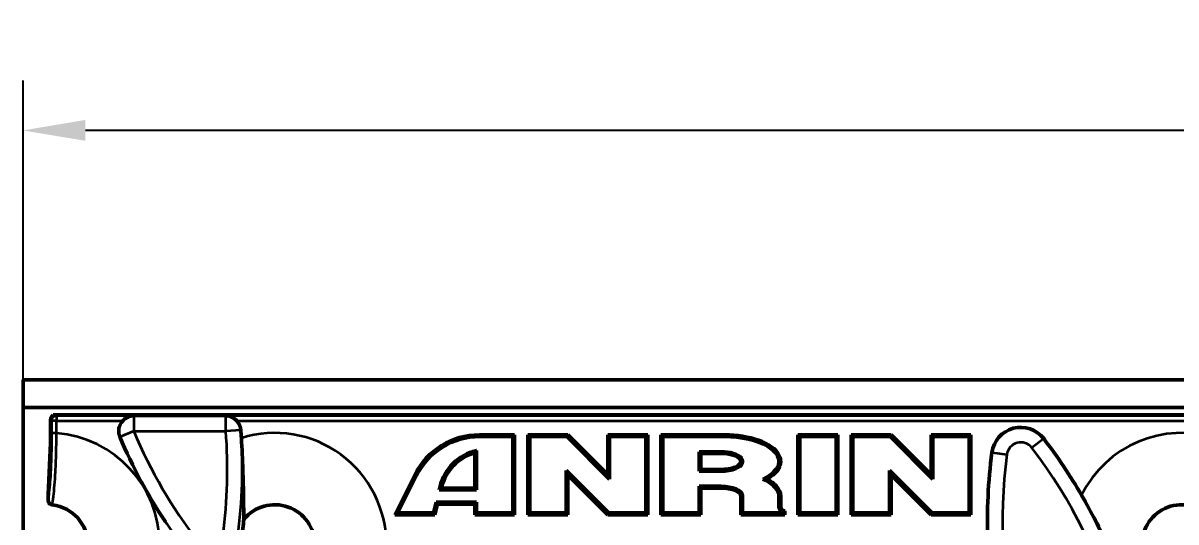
# Model space of a CAD drawing. Header units: millimetres. Extents: x 0 to 1485, y 0 to 1050.
# Drawn here: x 389.9 to 505.5, y 558.7 to 608.7 of the extents above; entities that cross this region are included whole.
import ezdxf

# ---------------------------------------------------------------- set-up
doc = ezdxf.new("R2010")
doc.units = ezdxf.units.MM
doc.header["$LTSCALE"] = 2.5
for name, color, linetype, lineweight in [('Bemaßung (ISO)', 7, 'Continuous', 25), ('Sichtbar (ISO)', 7, 'Continuous', 50), ('Sichtbar schmal (ISO)', 7, 'Continuous', 35)]:
    doc.layers.add(name, color=color, linetype=linetype, lineweight=lineweight)
doc.styles.add('TXT 3_5', font='isocpeur.ttf')
doc.dimstyles.new('Anrin Standard (DIN)', dxfattribs={"dimscale": 2.5, "dimtxt": 3.5, "dimasz": 2.5, "dimexe": 2, "dimexo": 0, "dimgap": 0.8, "dimtad": 1, "dimrnd": 1e-08, "dimtxsty": 'TXT 3_5', "dimcen": 0.09, "dimdle": 10, "dimclrd": 256, "dimclre": 256, "dimclrt": 256, "dimadec": 0, "dimazin": 2, "dimtfac": 0.714286, "dimtmove": 0, "dimatfit": 3, "dimfxl": 1, "dimtolj": 1, "dimlwd": -1, "dimlwe": -1, "dimarcsym": 0})

# ---------------------------------------------------------------- blocks, each defined once
blk = doc.blocks.new('*D13')
at = {"layer": 'Bemaßung (ISO)', "transparency": 16777216}
for p, q in [((389.9, 570.2), (389.9, 602.95)), ((1394.9, 572.95), (1394.9, 602.95)), ((1388.65, 597.95), (396.15, 597.95))]:
    blk.add_line(p, q, dxfattribs=at)
for points in [[(396.15, 599), (396.15, 596.91), (389.9, 597.95)], [(1388.65, 599), (1388.65, 596.91), (1394.9, 597.95)]]:
    blk.add_solid(points, dxfattribs=at)
at = {"layer": 'Defpoints', "color": 0, "transparency": 16777216}
for p in [(389.9, 597.95), (1394.9, 572.95), (389.9, 570.2)]:
    blk.add_point(p, dxfattribs=at)
at = {"layer": 'Bemaßung (ISO)', "transparency": 16777216, "insert": (881.85, 608.7), "char_height": 8.75, "attachment_point": 1, "style": 'TXT 3_5'}
blk.add_mtext('\\A1;1005', dxfattribs=at)

msp = doc.modelspace()

# ---------------------------------------------------------------- linework, layer by layer
at = {"layer": 'Sichtbar (ISO)'}
for p, q in [((389.905, 570.205), (389.905, 572.955)), ((389.905, 572.955), (1394.905, 572.955)), ((389.905, 570.205), (1394.905, 570.205)), ((389.905, 550.39), (389.905, 570.205)), ((392.667, 568.957), (392.667, 566.651)), ((891.644, 569.455), (393.166, 569.455)), ((435.645, 567.455), (439.173, 567.455)), ((439.173, 567.455), (438.997, 567.278)), ((439.173, 567.455), (439.173, 559.455)), ((440.506, 567.455), (444.506, 567.455)), ((440.506, 567.455), (440.682, 567.278)), ((440.506, 559.455), (440.506, 567.455)), ((444.506, 567.455), (444.433, 567.278)), ((444.506, 567.455), (448.506, 563.455)), ((448.506, 567.455), (448.682, 567.278)), ((448.506, 563.455), (448.506, 567.455)), ((448.506, 567.455), (452.506, 567.455)), ((452.506, 567.455), (452.33, 567.278)), ((452.506, 567.455), (452.506, 559.455)), ((453.839, 567.455), (454.015, 567.278)), ((453.839, 559.455), (453.839, 567.455)), ((453.839, 567.455), (460.239, 567.455)), ((467.572, 567.455), (467.748, 567.278)), ((467.572, 559.455), (467.572, 567.455)), ((467.572, 567.455), (471.572, 567.455)), ((471.572, 567.455), (471.396, 567.278)), ((471.572, 567.455), (471.572, 559.455)), ((472.905, 567.455), (476.905, 567.455)), ((472.905, 567.455), (473.081, 567.278)), ((472.905, 559.455), (472.905, 567.455)), ((476.905, 567.455), (476.832, 567.278)), ((476.905, 567.455), (480.905, 563.455)), ((480.905, 567.455), (481.081, 567.278)), ((480.905, 563.455), (480.905, 567.455)), ((480.905, 567.455), (484.905, 567.455)), ((484.905, 567.455), (484.729, 567.278)), ((484.905, 567.455), (484.905, 559.455)), ((392.667, 566.651), (392.405, 561.455)), ((435.645, 567.278), (438.997, 567.278)), ((438.997, 567.278), (438.997, 559.631)), ((440.682, 567.278), (444.433, 567.278)), ((440.682, 559.631), (440.682, 567.278)), ((444.433, 567.278), (448.682, 563.029)), ((448.682, 563.029), (448.682, 567.278)), ((448.682, 567.278), (452.33, 567.278)), ((452.33, 567.278), (452.33, 559.631)), ((454.015, 559.631), (454.015, 567.278)), ((454.015, 567.278), (460.239, 567.278)), ((467.748, 559.631), (467.748, 567.278)), ((467.748, 567.278), (471.396, 567.278)), ((471.396, 567.278), (471.396, 559.631)), ((473.081, 567.278), (476.832, 567.278)), ((473.081, 559.631), (473.081, 567.278)), ((476.832, 567.278), (481.081, 563.029)), ((481.081, 563.029), (481.081, 567.278)), ((481.081, 567.278), (484.729, 567.278)), ((484.729, 567.278), (484.729, 559.631)), ((435.173, 562.121), (435.173, 565.665)), ((435.349, 565.894), (435.349, 561.945)), ((457.663, 563.812), (457.663, 565.764)), ((457.839, 565.588), (457.663, 565.764)), ((457.663, 565.764), (459.839, 565.764)), ((457.839, 565.588), (457.839, 563.988)), ((459.839, 565.588), (457.839, 565.588)), ((448.579, 559.631), (444.33, 563.88)), ((444.506, 563.455), (444.33, 563.88)), ((444.33, 563.88), (444.33, 559.631)), ((457.839, 563.988), (457.663, 563.812)), ((457.839, 563.988), (459.839, 563.988)), ((480.978, 559.631), (476.729, 563.88)), ((476.905, 563.455), (476.729, 563.88)), ((476.729, 563.88), (476.729, 559.631)), ((427.173, 559.455), (429.173, 563.455)), ((427.458, 559.631), (429.331, 563.376)), ((448.506, 559.455), (444.506, 563.455)), ((444.506, 563.455), (444.506, 559.455)), ((448.506, 563.455), (448.682, 563.029)), ((459.839, 563.812), (457.663, 563.812)), ((480.905, 559.455), (476.905, 563.455)), ((476.905, 563.455), (476.905, 559.455)), ((480.905, 563.455), (481.081, 563.029)), ((431.614, 561.945), (431.696, 562.276)), ((431.84, 562.121), (431.614, 561.945)), ((435.349, 561.945), (431.614, 561.945)), ((431.868, 562.233), (431.84, 562.121)), ((431.84, 562.121), (435.173, 562.121)), ((435.173, 562.121), (435.349, 561.945)), ((459.839, 562.298), (457.663, 562.298)), ((457.839, 562.121), (457.663, 562.298)), ((457.663, 562.298), (457.663, 559.631)), ((459.839, 562.121), (457.839, 562.121)), ((457.839, 562.121), (457.839, 559.455)), ((392.405, 561.455), (392.405, 560.965)), ((431.302, 560.698), (431.035, 559.631)), ((431.44, 560.521), (431.173, 559.455)), ((435.349, 560.698), (431.302, 560.698)), ((431.44, 560.521), (431.302, 560.698)), ((435.173, 560.521), (431.44, 560.521)), ((435.173, 560.521), (435.349, 560.698)), ((435.173, 559.455), (435.173, 560.521)), ((435.349, 559.631), (435.349, 560.698)), ((461.839, 559.455), (461.839, 561.321)), ((462.015, 559.631), (462.015, 561.321)), ((465.663, 561.321), (465.663, 560.255)), ((465.839, 561.321), (465.839, 560.255)), ((427.173, 559.455), (427.458, 559.631)), ((431.173, 559.455), (427.173, 559.455)), ((431.035, 559.631), (427.458, 559.631)), ((431.173, 559.455), (431.035, 559.631)), ((435.173, 559.455), (435.349, 559.631)), ((439.173, 559.455), (435.173, 559.455)), ((438.997, 559.631), (435.349, 559.631)), ((439.173, 559.455), (438.997, 559.631)), ((440.506, 559.455), (440.682, 559.631)), ((444.506, 559.455), (440.506, 559.455)), ((444.33, 559.631), (440.682, 559.631)), ((444.506, 559.455), (444.33, 559.631)), ((448.506, 559.455), (448.579, 559.631)), ((452.506, 559.455), (448.506, 559.455)), ((452.33, 559.631), (448.579, 559.631)), ((452.506, 559.455), (452.33, 559.631)), ((453.839, 559.455), (454.015, 559.631)), ((457.839, 559.455), (453.839, 559.455)), ((457.663, 559.631), (454.015, 559.631)), ((457.839, 559.455), (457.663, 559.631)), ((461.839, 559.455), (462.015, 559.631)), ((466.239, 559.455), (461.839, 559.455)), ((466.063, 559.631), (462.015, 559.631)), ((466.063, 559.706), (466.063, 559.631)), ((466.239, 559.455), (466.063, 559.631)), ((466.239, 559.855), (466.239, 559.455)), ((467.572, 559.455), (467.748, 559.631)), ((471.572, 559.455), (467.572, 559.455)), ((471.396, 559.631), (467.748, 559.631)), ((471.572, 559.455), (471.396, 559.631)), ((472.905, 559.455), (473.081, 559.631)), ((476.905, 559.455), (472.905, 559.455)), ((476.729, 559.631), (473.081, 559.631)), ((476.905, 559.455), (476.729, 559.631)), ((480.905, 559.455), (480.978, 559.631)), ((484.905, 559.455), (480.905, 559.455)), ((484.729, 559.631), (480.978, 559.631)), ((484.905, 559.455), (484.729, 559.631))]:
    msp.add_line(p, q, dxfattribs=at)
for centre, radius, start, end in [((361.002, 563.995), 50.882, 3.53961, 4.45218), ((435.645, 560.219), 7.236, 90, 153.43495), ((489.896, 565.3), 2.906, 37.6496, 172.3504), ((446.535, 586.914), 50.882, 202.73262, 213.63529), ((435.645, 560.219), 7.06, 90, 153.43495), ((451.911, 535.995), 50.882, 29.94981, 37.6496), ((436.506, 561.073), 4.958, 103.49536, 165.96376), ((436.506, 561.073), 4.782, 106.1915, 165.96376), ((537.444, 558.914), 50.882, 172.3504, 182.254), ((392.405, 556.455), 4, 0, 83.77129), ((415.132, 556.455), 4, 0, 140.82077), ((506.041, 556.455), 4, 41.48052, 180), ((466.239, 560.255), 0.576, 180, 252.1847), ((466.239, 560.255), 0.4, 180, 270), ((361.002, 563.995), 51.275, 352.3504, 354.38868)]:
    msp.add_arc(centre, radius, start, end, dxfattribs=at)
for centre, major_axis, ratio, start_param, end_param in [((393.169, 568.953), (-0.356, 0.356), 0.9924325, 6.0487496, 7.0647854), ((392.949, 569.173), (-0.054, -0.651), 0.0982024, 4.286756, 4.3949061), ((392.751, 569.371), (-0.651, -0.054), 0.0982024, 4.0138361, 4.4528503)]:
    msp.add_ellipse(centre, major_axis=major_axis, ratio=ratio, start_param=start_param, end_param=end_param, dxfattribs=at)
for points, knots in [([(399.606, 567.252), (399.53, 567.434), (399.49, 567.629), (399.488, 568.021), (399.525, 568.215), (399.669, 568.57), (399.772, 568.729), (399.903, 568.865)], [0, 0, 0, 0, 0.05924323, 0.05924323, 0.11770438, 0.11770438, 0.17432198, 0.17432198, 0.17432198, 0.17432198]), ([(400.924, 569.363), (400.923, 569.363), (400.921, 569.363), (400.787, 569.355), (400.654, 569.328), (400.39, 569.231), (400.267, 569.163), (400.06, 569.016), (399.976, 568.941), (399.903, 568.865)], [-0.1053741, -0.1053741, -0.1053741, -0.1053741, -0.10491234, -0.10491234, -0.06876435, -0.06876435, -0.03165498, -0.03165498, 0, 0, 0, 0]), ([(411.318, 568.865), (411.246, 568.94), (411.163, 569.014), (410.954, 569.161), (410.828, 569.229), (410.556, 569.327), (410.419, 569.355), (410.281, 569.363), (410.279, 569.363), (410.277, 569.363)], [-0.13808359, -0.13808359, -0.13808359, -0.13808359, -0.09697925, -0.09697925, -0.04788687, -0.04788687, 0, 0, 0.0006096, 0.0006096, 0.0006096, 0.0006096]), ([(411.318, 568.865), (411.433, 568.746), (411.527, 568.609), (411.671, 568.297), (411.716, 568.123), (411.73, 567.945)], [0.12072972, 0.12072972, 0.12072972, 0.12072972, 0.17038723, 0.17038723, 0.22385958, 0.22385958, 0.22385958, 0.22385958]), ([(460.239, 567.455), (461.451, 567.455), (462.658, 567.261), (463.624, 566.913), (464.613, 566.555), (465.34, 566.037), (465.655, 565.465), (465.87, 565.076), (465.896, 564.664), (465.732, 564.269), (465.541, 563.812), (465.093, 563.379), (464.448, 563.029)], [1.5707963, 1.5707963, 1.5707963, 1.5707963, 2.2198172, 2.2198172, 2.2198172, 2.8848889, 2.8848889, 2.8848889, 3.3373929, 3.3373929, 3.3373929, 3.8619871, 3.8619871, 3.8619871, 3.8619871]), ([(411.787, 567.137), (411.854, 566.046), (411.903, 564.969), (411.969, 562.95), (411.987, 562.029), (412.013, 560.317), (412.02, 559.587), (412.032, 558.982)], [-0.88439964, -0.88439964, -0.88439964, -0.88439964, -0.58944173, -0.58944173, -0.30178515, -0.30178515, 0, 0, 0, 0]), ([(460.239, 567.278), (461.877, 567.278), (463.498, 566.905), (464.504, 566.313), (465.326, 565.829), (465.714, 565.235), (465.657, 564.677), (465.598, 564.098), (465.035, 563.48), (464.05, 563.028)], [1.5707963, 1.5707963, 1.5707963, 1.5707963, 2.4615269, 2.4615269, 2.4615269, 3.1897728, 3.1897728, 3.1897728, 3.9457153, 3.9457153, 3.9457153, 3.9457153]), ([(459.839, 565.764), (460.28, 565.764), (460.719, 565.707), (461.081, 565.599), (461.453, 565.489), (461.746, 565.334), (461.906, 565.11), (462.015, 564.957), (462.045, 564.756), (461.973, 564.586), (461.877, 564.358), (461.648, 564.195), (461.348, 564.071), (460.945, 563.903), (460.394, 563.812), (459.839, 563.812)], [-1.5707963, -1.5707963, -1.5707963, -1.5707963, -0.9321678, -0.9321678, -0.9321678, -0.2777454, -0.2777454, -0.2777454, 0.1675129, 0.1675129, 0.1675129, 0.7660947, 0.7660947, 0.7660947, 1.5707963, 1.5707963, 1.5707963, 1.5707963]), ([(459.839, 563.988), (460.375, 563.988), (460.908, 564.079), (461.28, 564.233), (461.557, 564.348), (461.744, 564.497), (461.811, 564.655), (461.86, 564.772), (461.844, 564.893), (461.762, 565.007), (461.643, 565.175), (461.381, 565.326), (461.031, 565.43), (460.689, 565.532), (460.265, 565.588), (459.839, 565.588)], [-1.5707963, -1.5707963, -1.5707963, -1.5707963, -0.7660947, -0.7660947, -0.7660947, -0.1675129, -0.1675129, -0.1675129, 0.2777454, 0.2777454, 0.2777454, 0.9321678, 0.9321678, 0.9321678, 1.5707963, 1.5707963, 1.5707963, 1.5707963]), ([(464.448, 563.029), (464.385, 563.029), (464.322, 563.028), (464.189, 563.028), (464.121, 563.028), (464.05, 563.028)], [0, 0, 0, 0, 0.05347709, 0.05347709, 0.1075548, 0.1075548, 0.1075548, 0.1075548]), ([(464.05, 563.028), (464.922, 562.633), (465.472, 562.112), (465.618, 561.621), (465.648, 561.52), (465.663, 561.421), (465.663, 561.321)], [2.3660499, 2.3660499, 2.3660499, 2.3660499, 3.01015472, 3.01015472, 3.01015472, 3.14159265, 3.14159265, 3.14159265, 3.14159265]), ([(464.448, 563.029), (464.835, 562.823), (465.151, 562.59), (465.383, 562.341), (465.683, 562.019), (465.839, 561.67), (465.839, 561.321)], [2.44667935, 2.44667935, 2.44667935, 2.44667935, 2.74908489, 2.74908489, 2.74908489, 3.14159265, 3.14159265, 3.14159265, 3.14159265]), ([(462.015, 561.321), (462.015, 561.634), (461.739, 561.873), (461.365, 562.032), (460.96, 562.204), (460.402, 562.298), (459.839, 562.298)], [0, 0, 0, 0, 0.7546251, 0.7546251, 0.7546251, 1.5707963, 1.5707963, 1.5707963, 1.5707963]), ([(461.839, 561.321), (461.839, 561.424), (461.789, 561.526), (461.694, 561.62), (461.596, 561.718), (461.45, 561.807), (461.267, 561.882), (460.896, 562.033), (460.369, 562.121), (459.839, 562.121)], [0, 0, 0, 0, 0.3831645, 0.3831645, 0.3831645, 0.775805, 0.775805, 0.775805, 1.5707963, 1.5707963, 1.5707963, 1.5707963]), ([(392.405, 560.965), (392.405, 560.886), (392.42, 560.808), (392.477, 560.671), (392.515, 560.612), (392.602, 560.527), (392.645, 560.496), (392.738, 560.451), (392.788, 560.437), (392.839, 560.431)], [0, 0, 0, 0, 0.023673066, 0.023673066, 0.044559962, 0.044559962, 0.060311285, 0.060311285, 0.075816877, 0.075816877, 0.075816877, 0.075816877]), ([(495.998, 561.398), (496.515, 560.5), (496.979, 559.656), (497.826, 558.043), (498.225, 557.238), (498.587, 556.455)], [-0.50153279, -0.50153279, -0.50153279, -0.50153279, -0.26505984, -0.26505984, 0, 0, 0, 0])]:
    msp.add_open_spline(points, degree=3, knots=knots, dxfattribs=at)
for points in [[(435.173, 565.665), (435.259, 565.78), (435.349, 565.894)], [(466.239, 559.855), (466.165, 559.78), (466.063, 559.706)]]:
    msp.add_open_spline(points, degree=2, dxfattribs=at)
at = {"layer": 'Sichtbar schmal (ISO)'}
for p, q in [((392.667, 568.957), (392.759, 568.865)), ((393.257, 568.865), (392.759, 568.865)), ((392.759, 568.865), (392.759, 567.616)), ((393.257, 569.363), (393.166, 569.455)), ((400.924, 569.363), (393.257, 569.363)), ((393.257, 569.363), (393.257, 568.865)), ((393.257, 567.616), (393.257, 568.865)), ((393.257, 568.865), (399.903, 568.865)), ((410.23, 569.312), (401.002, 569.312)), ((401.002, 569.312), (401.002, 567.818)), ((410.23, 567.818), (410.23, 569.312)), ((510.993, 569.363), (410.277, 569.363)), ((411.318, 568.865), (509.952, 568.865)), ((393.257, 567.616), (392.759, 567.616)), ((401.002, 567.818), (399.624, 567.24)), ((401.002, 567.818), (410.23, 567.818)), ((411.719, 567.933), (410.23, 567.818)), ((435.645, 567.455), (435.645, 567.278)), ((460.239, 567.455), (460.239, 567.278)), ((492.188, 567.069), (491.005, 566.156)), ((492.188, 567.069), (492.197, 567.076)), ((459.839, 565.588), (459.839, 565.764)), ((487.027, 565.686), (487.016, 565.687)), ((487.027, 565.686), (488.508, 565.487)), ((459.839, 563.988), (459.839, 563.812)), ((429.173, 563.455), (429.331, 563.376)), ((431.868, 562.233), (431.696, 562.276)), ((459.839, 562.121), (459.839, 562.298)), ((461.839, 561.321), (462.015, 561.321)), ((465.839, 561.321), (465.663, 561.321)), ((465.839, 560.255), (465.663, 560.255))]:
    msp.add_line(p, q, dxfattribs=at)
for centre, radius, start, end in [((392.405, 556.455), 11.194, 0, 85.63547), ((446.535, 586.914), 49.376, 202.75258, 217.6496), ((361.002, 563.995), 49.376, 352.3504, 4.4399), ((361.002, 563.995), 50.87, 352.3504, 4.4399), ((415.132, 556.455), 11.194, 0, 107.39122), ((489.896, 565.3), 2.895, 37.6496, 172.3504), ((506.041, 556.455), 11.194, 72.19826, 153.79529), ((446.535, 586.914), 50.87, 202.75258, 217.6496), ((489.896, 565.3), 1.401, 37.6496, 172.3504), ((451.911, 535.995), 50.87, 352.3504, 37.6496), ((537.444, 558.914), 50.87, 172.3504, 217.6496), ((537.444, 558.914), 49.376, 172.3504, 217.6496), ((451.911, 535.995), 49.376, 352.3504, 37.6496)]:
    msp.add_arc(centre, radius, start, end, dxfattribs=at)
for centre, major_axis, ratio, start_param, end_param in [((393.257, 568.865), (-0.354, -0.354), 0.9924325, 3.9307889, 5.493989), ((401.002, 567.818), (-0.831, -1.249), 0.9877474, 3.7341351, 5.6906429), ((410.23, 567.818), (-1.101, 1.019), 0.9929705, 3.9692518, 5.4555261)]:
    msp.add_ellipse(centre, major_axis=major_axis, ratio=ratio, start_param=start_param, end_param=end_param, dxfattribs=at)
for points in [[(400.984, 569.323), (400.964, 569.337), (400.944, 569.35), (400.924, 569.363)], [(401.002, 569.312), (400.996, 569.316), (400.99, 569.32), (400.984, 569.323)], [(410.24, 569.323), (410.237, 569.32), (410.233, 569.316), (410.23, 569.312)], [(410.277, 569.363), (410.265, 569.35), (410.253, 569.337), (410.24, 569.323)], [(411.719, 567.933), (411.723, 567.937), (411.727, 567.941), (411.73, 567.945)], [(399.606, 567.252), (399.612, 567.248), (399.618, 567.244), (399.624, 567.24)]]:
    msp.add_open_spline(points, degree=3, dxfattribs=at)
for points, knots in [([(392.759, 567.616), (392.759, 567.129), (392.755, 566.641), (392.733, 565.398), (392.71, 564.656), (392.634, 563.089), (392.575, 562.305), (392.473, 561.412), (392.44, 561.17), (392.405, 560.965)], [0, 0, 0, 0, 0.14622676, 0.14622676, 0.38018959, 0.38018959, 0.68434126, 0.68434126, 0.81976088, 0.81976088, 0.81976088, 0.81976088]), ([(392.839, 560.431), (392.88, 560.669), (392.92, 560.959), (393.033, 561.953), (393.1, 562.789), (393.189, 564.46), (393.218, 565.251), (393.247, 566.577), (393.254, 567.096), (393.257, 567.616)], [-0.8393762, -0.8393762, -0.8393762, -0.8393762, -0.68434126, -0.68434126, -0.38018959, -0.38018959, -0.14622676, -0.14622676, 0, 0, 0, 0])]:
    msp.add_open_spline(points, degree=3, knots=knots, dxfattribs=at)

# ---------------------------------------------------------------- dimensions: what is measured, and where the dimension line sits
at = {"layer": 'Bemaßung (ISO)'}
dim = msp.add_linear_dim(base=(389.905, 597.955), p1=(1394.905, 572.955), p2=(389.905, 570.205), angle=180, dimstyle='Anrin Standard (DIN)', override={"dimgap": 0.8, "dimdec": 2, "dimtol": 0, "dimlim": 0, "dimtp": 0, "dimtm": 0, "dimtdec": 2, "dimtofl": 0, "dimatfit": 1}, dxfattribs=at)
dim.commit()
dim.dimension.update_dxf_attribs({"geometry": '*D13', "text_midpoint": (892.355, 597.955), "dimtype": 160})

doc.saveas('drawing.dxf')
